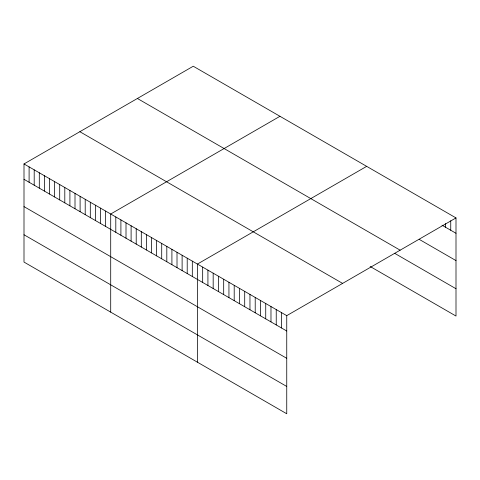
<?xml version="1.0" encoding="UTF-8"?>
<svg xmlns="http://www.w3.org/2000/svg" width="480" height="480" viewBox="0 0 480 480"><rect width="100%" height="100%" fill="white"/><g stroke="black" fill="none" stroke-linecap="round" stroke-linejoin="round"><path stroke-width="0.72" d="M24 163.95L286.746 315.648L286.746 413.766L24 262.074L24 163.95L193.254 66.234L456 217.926L456 316.05L370.17 266.496M279.96 116.292L110.706 214.008L110.706 312.132M366.666 166.35L197.412 264.072L197.412 362.19M286.746 315.648L456 217.926M441.984 225.192L456 233.28M419.214 239.358L456 260.598M137.4 98.478L400.146 250.176M394.692 253.338L456 288.738M79.854 131.706L342.6 283.398M24 179.304L286.746 331.002M24 206.622L286.746 358.314M24 234.762L286.746 386.454M450.744 220.74L450.744 230.25M445.488 223.56L445.488 227.214M281.49 312.612L281.49 327.966M276.234 309.576L276.234 324.936M270.978 306.546L270.978 321.9M265.728 303.51L265.728 318.864M260.472 300.474L260.472 315.834M255.216 297.444L255.216 312.798M249.96 294.408L249.96 309.762M244.704 291.372L244.704 306.732M239.454 288.342L239.454 303.696M234.198 285.306L234.198 300.66M228.942 282.27L228.942 297.63M223.686 279.24L223.686 294.594M218.43 276.204L218.43 291.558M213.174 273.168L213.174 288.528M207.924 270.138L207.924 285.492M202.668 267.102L202.668 282.462M192.312 261.126L192.312 276.48M187.212 258.18L187.212 273.534M182.112 255.234L182.112 270.594M177.012 252.288L177.012 267.648M171.912 249.348L171.912 264.702M166.812 246.402L166.812 261.756M161.712 243.456L161.712 258.81M156.612 240.51L156.612 255.87M151.506 237.57L151.506 252.924M146.406 234.624L146.406 249.978M141.306 231.678L141.306 247.032M136.206 228.732L136.206 244.092M131.106 225.786L131.106 241.146M126.006 222.846L126.006 238.2M120.906 219.9L120.906 235.254M115.806 216.954L115.806 232.308M105.606 211.068L105.606 226.422M100.506 208.122L100.506 223.476M95.406 205.176L95.406 220.53M90.306 202.23L90.306 217.59M85.206 199.284L85.206 214.644M80.106 196.344L80.106 211.698M75.006 193.398L75.006 208.752M69.906 190.452L69.906 205.806M64.8 187.506L64.8 202.866M59.7 184.566L59.7 199.92M54.6 181.62L54.6 196.974M49.5 178.674L49.5 194.028M44.4 175.728L44.4 191.088M39.3 172.782L39.3 188.142M34.2 169.842L34.2 185.196M29.1 166.896L29.1 182.25"/></g></svg>
